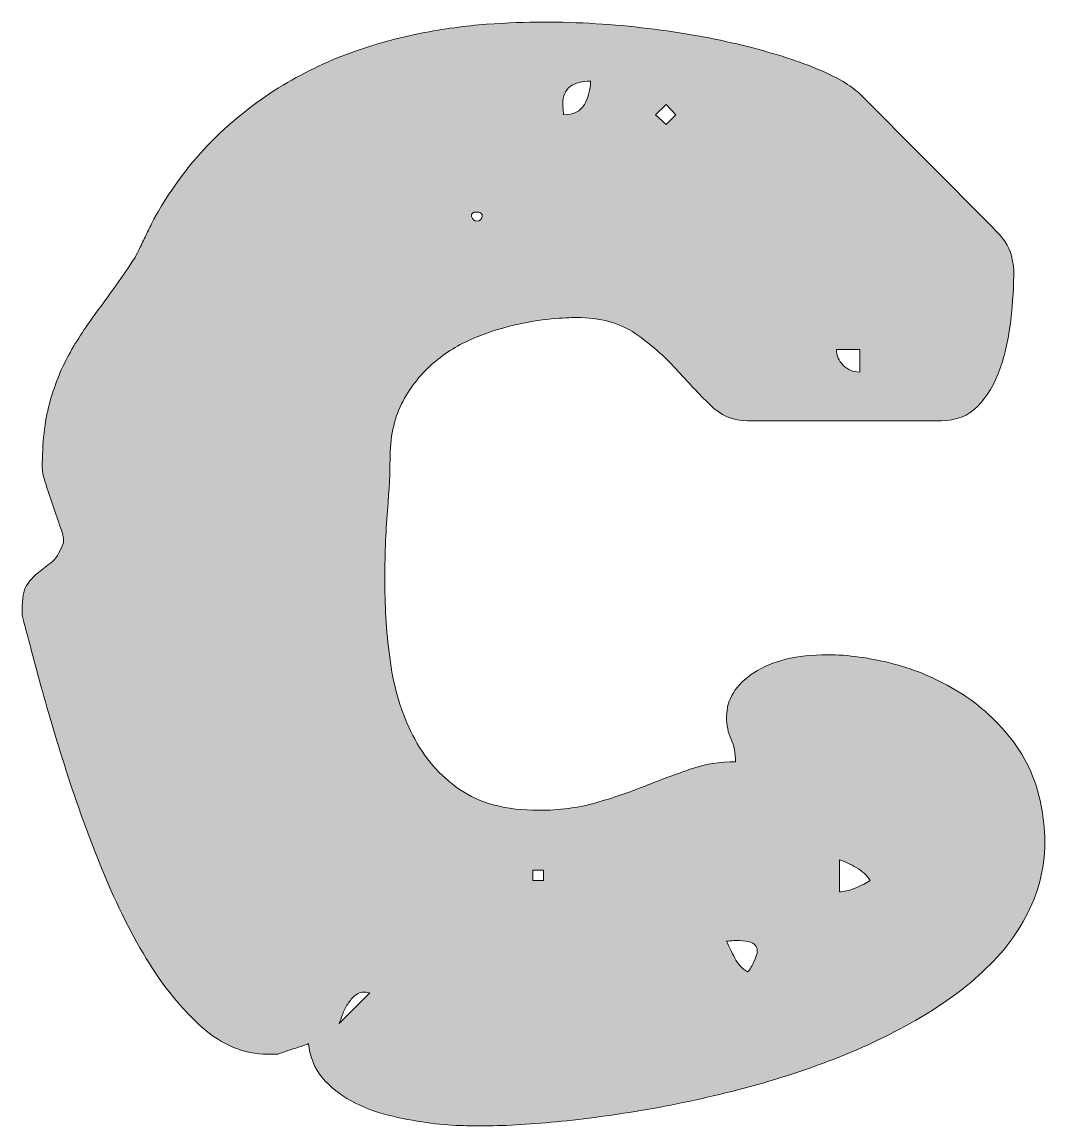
# Model space of a CAD drawing. Header units: inches. Extents: x 148 to 931, y -935 to -145.
# Drawn here: x 689.7 to 754.4, y -569 to -499.3 of the extents above; entities that cross this region are included whole.
import ezdxf

# ---------------------------------------------------------------- set-up
doc = ezdxf.new("R2010")
doc.units = ezdxf.units.IN
doc.header["$MEASUREMENT"] = 0
doc.layers.add('Layer 1', color=7, linetype='Continuous')

# ---------------------------------------------------------------- blocks, each defined once
blk = doc.blocks.new('block 4')
at = {"layer": 'Layer 1', "true_color": 0x040404}
h = blk.add_hatch(color=18, dxfattribs=at)
h.dxf.hatch_style = 2
edge = h.paths.add_edge_path()
edge.add_spline(control_points=[(712.929, -526.956), (712.929, -527.711), (712.875, -528.788), (712.764, -530.188), (712.654, -531.59), (712.599, -533.108), (712.599, -534.743), (712.599, -536.38), (712.716, -538.048), (712.953, -539.747), (713.188, -541.446), (713.66, -542.989), (714.369, -544.373), (715.076, -545.759), (716.06, -546.892), (717.32, -547.771), (718.577, -548.653), (720.246, -549.093), (722.323, -549.093), (723.613, -549.093), (724.808, -548.936), (725.91, -548.621), (727.011, -548.308), (728.05, -547.952), (729.026, -547.558), (730, -547.167), (730.952, -546.811), (731.88, -546.496), (732.808, -546.183), (733.76, -546.026), (734.736, -546.026), (734.736, -545.49), (734.642, -545.018), (734.453, -544.608), (734.264, -544.2), (734.17, -543.728), (734.17, -543.194), (734.17, -542.091), (734.744, -541.163), (735.893, -540.408), (737.042, -539.653), (738.591, -539.275), (740.543, -539.275), (741.833, -539.275), (743.209, -539.464), (744.673, -539.841), (746.135, -540.219), (747.529, -540.818), (748.851, -541.635), (750.173, -542.455), (751.32, -543.507), (752.296, -544.797), (753.272, -546.088), (753.885, -547.647), (754.138, -549.471), (754.389, -551.264), (754.232, -552.925), (753.666, -554.45), (753.099, -555.977), (752.217, -557.362), (751.022, -558.604), (749.825, -559.847), (748.393, -560.972), (746.726, -561.978), (745.059, -562.987), (743.257, -563.876), (741.321, -564.646), (739.386, -565.417), (737.372, -566.078), (735.279, -566.628), (733.186, -567.181), (731.141, -567.629), (729.142, -567.974), (727.144, -568.319), (725.242, -568.579), (723.432, -568.753), (721.622, -568.926), (720.025, -569.012), (718.641, -569.012), (718.388, -569.012), (717.948, -569.004), (717.32, -568.988), (716.689, -568.972), (715.99, -568.91), (715.219, -568.8), (714.447, -568.689), (713.644, -568.532), (712.81, -568.328), (711.977, -568.123), (711.197, -567.823), (710.474, -567.432), (709.751, -567.038), (709.145, -566.55), (708.656, -565.967), (708.168, -565.387), (707.879, -564.67), (707.785, -563.82), (707.626, -563.884), (707.305, -563.993), (706.817, -564.152), (706.328, -564.308), (706.005, -564.419), (705.848, -564.481), (705.848, -564.481), (705.188, -564.481), (705.188, -564.481), (703.709, -564.481), (702.331, -563.915), (701.058, -562.782), (699.782, -561.649), (698.611, -560.203), (697.541, -558.439), (696.47, -556.678), (695.504, -554.711), (694.638, -552.538), (693.773, -550.368), (693.017, -548.259), (692.373, -546.215), (691.728, -544.168), (691.175, -542.296), (690.72, -540.597), (690.266, -538.897), (689.926, -537.622), (689.705, -536.774), (689.705, -536.774), (689.705, -536.443), (689.705, -536.443), (689.705, -535.72), (689.8, -535.207), (689.988, -534.908), (690.177, -534.611), (690.398, -534.358), (690.649, -534.153), (690.9, -533.95), (691.184, -533.729), (691.499, -533.492), (691.814, -533.257), (692.081, -532.839), (692.302, -532.243), (692.365, -532.116), (692.324, -531.841), (692.184, -531.415), (692.041, -530.991), (691.885, -530.527), (691.712, -530.023), (691.539, -529.521), (691.372, -529.033), (691.216, -528.559), (691.059, -528.089), (690.981, -527.727), (690.981, -527.474), (690.981, -525.902), (691.129, -524.556), (691.429, -523.439), (691.728, -522.322), (692.136, -521.292), (692.656, -520.348), (693.174, -519.404), (693.797, -518.452), (694.52, -517.491), (695.243, -516.531), (696.014, -515.439), (696.834, -514.209), (696.864, -514.147), (696.942, -513.99), (697.069, -513.739), (697.195, -513.486), (697.328, -513.211), (697.47, -512.912), (697.611, -512.615), (697.746, -512.339), (697.872, -512.086), (697.997, -511.835), (698.075, -511.678), (698.107, -511.614), (699.178, -509.758), (700.373, -508.167), (701.695, -506.846), (703.016, -505.524), (704.416, -504.409), (705.897, -503.495), (707.375, -502.583), (708.877, -501.852), (710.404, -501.3), (711.931, -500.75), (713.417, -500.334), (714.865, -500.049), (716.311, -499.767), (717.697, -499.579), (719.019, -499.482), (720.341, -499.39), (721.52, -499.342), (722.558, -499.342), (724.824, -499.342), (727.043, -499.476), (729.215, -499.743), (731.386, -500.01), (733.368, -500.364), (735.162, -500.804), (736.956, -501.246), (738.505, -501.734), (739.81, -502.268), (741.116, -502.804), (742.038, -503.339), (742.572, -503.873), (742.572, -503.873), (750.928, -512.275), (750.928, -512.275), (751.619, -512.936), (752.021, -513.518), (752.131, -514.021), (752.241, -514.525), (752.296, -514.84), (752.296, -514.965), (752.296, -515.973), (752.233, -517.035), (752.107, -518.152), (751.98, -519.269), (751.753, -520.299), (751.422, -521.244), (751.093, -522.188), (750.629, -522.967), (750.03, -523.58), (749.431, -524.194), (748.662, -524.502), (747.718, -524.502), (747.718, -524.502), (735.492, -524.502), (735.492, -524.502), (734.58, -524.502), (733.784, -524.162), (733.107, -523.485), (732.43, -522.81), (731.723, -522.063), (730.984, -521.244), (730.245, -520.426), (729.387, -519.679), (728.411, -519.002), (727.435, -518.325), (726.194, -517.986), (724.683, -517.986), (724.336, -517.986), (723.809, -518.018), (723.1, -518.082), (722.393, -518.144), (721.598, -518.279), (720.718, -518.482), (719.836, -518.687), (718.939, -518.986), (718.027, -519.38), (717.115, -519.773), (716.281, -520.308), (715.526, -520.984), (714.771, -521.661), (714.148, -522.479), (713.66, -523.439), (713.172, -524.399), (712.929, -525.57), (712.929, -526.956)], knot_values=[0, 0, 0, 0, 1, 1, 1, 2, 2, 2, 3, 3, 3, 4, 4, 4, 5, 5, 5, 6, 6, 6, 7, 7, 7, 8, 8, 8, 9, 9, 9, 10, 10, 10, 11, 11, 11, 12, 12, 12, 13, 13, 13, 14, 14, 14, 15, 15, 15, 16, 16, 16, 17, 17, 17, 18, 18, 18, 19, 19, 19, 20, 20, 20, 21, 21, 21, 22, 22, 22, 23, 23, 23, 24, 24, 24, 25, 25, 25, 26, 26, 26, 27, 27, 27, 28, 28, 28, 29, 29, 29, 30, 30, 30, 31, 31, 31, 32, 32, 32, 33, 33, 33, 34, 34, 34, 35, 35, 35, 36, 36, 36, 37, 37, 37, 38, 38, 38, 39, 39, 39, 40, 40, 40, 41, 41, 41, 42, 42, 42, 43, 43, 43, 44, 44, 44, 45, 45, 45, 46, 46, 46, 47, 47, 47, 48, 48, 48, 49, 49, 49, 50, 50, 50, 51, 51, 51, 52, 52, 52, 53, 53, 53, 54, 54, 54, 55, 55, 55, 56, 56, 56, 57, 57, 57, 58, 58, 58, 59, 59, 59, 60, 60, 60, 61, 61, 61, 62, 62, 62, 63, 63, 63, 64, 64, 64, 65, 65, 65, 66, 66, 66, 67, 67, 67, 68, 68, 68, 69, 69, 69, 70, 70, 70, 71, 71, 71, 72, 72, 72, 73, 73, 73, 74, 74, 74, 75, 75, 75, 76, 76, 76, 77, 77, 77, 78, 78, 78, 79, 79, 79, 80, 80, 80, 81, 81, 81, 82, 82, 82, 83, 83, 83, 84, 84, 84, 85, 85, 85, 86, 86, 86, 86], degree=3, periodic=1)
edge = h.paths.add_edge_path()
edge.add_spline(control_points=[(711.324, -560.564), (711.103, -560.564), (710.906, -560.635), (710.733, -560.775), (710.561, -560.918), (710.404, -561.099), (710.261, -561.319), (710.121, -561.538), (710.01, -561.759), (709.932, -561.978), (709.854, -562.199), (709.781, -562.388), (709.719, -562.545), (709.719, -562.545), (711.655, -560.61), (711.655, -560.61), (711.623, -560.61), (711.567, -560.602), (711.489, -560.586), (711.41, -560.572), (711.356, -560.564), (711.324, -560.564)], knot_values=[0, 0, 0, 0, 1, 1, 1, 2, 2, 2, 3, 3, 3, 4, 4, 4, 5, 5, 5, 6, 6, 6, 7, 7, 7, 7], degree=3, periodic=1)
edge = h.paths.add_edge_path()
edge.add_spline(control_points=[(718.736, -511.614), (718.766, -511.52), (718.742, -511.45), (718.663, -511.401), (718.585, -511.355), (718.499, -511.331), (718.404, -511.331), (718.153, -511.331), (718.043, -511.425), (718.075, -511.614), (718.137, -511.803), (718.248, -511.897), (718.404, -511.897), (718.593, -511.897), (718.704, -511.803), (718.736, -511.614)], knot_values=[0, 0, 0, 0, 1, 1, 1, 2, 2, 2, 3, 3, 3, 4, 4, 4, 5, 5, 5, 5], degree=3, periodic=1)
h.paths.add_polyline_path([(722.606, -552.869), (721.945, -552.869), (721.945, -553.53), (722.606, -553.53)])
edge = h.paths.add_edge_path()
edge.add_spline(control_points=[(725.579, -503.07), (725.045, -503.07), (724.619, -503.182), (724.306, -503.401), (723.99, -503.622), (723.834, -504), (723.834, -504.534), (723.834, -504.598), (723.84, -504.707), (723.856, -504.865), (723.872, -505.022), (723.88, -505.132), (723.88, -505.195), (724.508, -505.195), (724.95, -504.976), (725.201, -504.534), (725.453, -504.094), (725.579, -503.606), (725.579, -503.07)], knot_values=[0, 0, 0, 0, 1, 1, 1, 2, 2, 2, 3, 3, 3, 4, 4, 4, 5, 5, 5, 6, 6, 6, 6], degree=3, periodic=1)
h.paths.add_polyline_path([(730.348, -505.809), (730.96, -505.195), (730.348, -504.534), (729.687, -505.195)])
edge = h.paths.add_edge_path()
edge.add_spline(control_points=[(734.831, -557.306), (734.768, -557.306), (734.658, -557.314), (734.501, -557.33), (734.343, -557.346), (734.232, -557.354), (734.17, -557.354), (734.327, -557.7), (734.501, -558.053), (734.69, -558.415), (734.879, -558.779), (735.146, -559.07), (735.492, -559.289), (735.586, -559.226), (735.713, -559.03), (735.869, -558.698), (736.026, -558.369), (736.106, -558.14), (736.106, -558.013), (736.106, -557.668), (735.94, -557.465), (735.61, -557.401), (735.279, -557.338), (735.02, -557.306), (734.831, -557.306)], knot_values=[0, 0, 0, 0, 1, 1, 1, 2, 2, 2, 3, 3, 3, 4, 4, 4, 5, 5, 5, 6, 6, 6, 7, 7, 7, 8, 8, 8, 8], degree=3, periodic=1)
edge = h.paths.add_edge_path()
edge.add_spline(control_points=[(741.11, -520.016), (741.11, -520.394), (741.25, -520.725), (741.534, -521.007), (741.817, -521.292), (742.162, -521.432), (742.572, -521.432), (742.572, -521.432), (742.572, -520.016), (742.572, -520.016), (742.572, -520.016), (741.11, -520.016), (741.11, -520.016)], knot_values=[0, 0, 0, 0, 1, 1, 1, 2, 2, 2, 3, 3, 3, 4, 4, 4, 4], degree=3, periodic=1)
edge = h.paths.add_edge_path()
edge.add_spline(control_points=[(741.299, -554.237), (741.582, -554.237), (741.911, -554.161), (742.289, -554.002), (742.666, -553.845), (742.982, -553.689), (743.233, -553.53), (743.012, -553.185), (742.721, -552.909), (742.359, -552.705), (741.998, -552.5), (741.644, -552.335), (741.299, -552.208), (741.299, -552.208), (741.299, -554.237), (741.299, -554.237)], knot_values=[0, 0, 0, 0, 1, 1, 1, 2, 2, 2, 3, 3, 3, 4, 4, 4, 5, 5, 5, 5], degree=3, periodic=1)
at = {"layer": 'Layer 1', "lineweight": 0}
for points in [[(730.348, -505.809), (730.96, -505.195), (730.348, -504.534), (729.687, -505.195), (730.348, -505.809)], [(722.606, -552.869), (721.945, -552.869), (721.945, -553.53), (722.606, -553.53), (722.606, -552.869)]]:
    blk.add_lwpolyline(points, dxfattribs=at)
for points, knots in [([(712.929, -526.956), (712.929, -527.711), (712.875, -528.788), (712.764, -530.188), (712.654, -531.59), (712.599, -533.108), (712.599, -534.743), (712.599, -536.38), (712.716, -538.048), (712.953, -539.747), (713.188, -541.446), (713.66, -542.989), (714.369, -544.373), (715.076, -545.759), (716.06, -546.892), (717.32, -547.771), (718.577, -548.653), (720.246, -549.093), (722.323, -549.093), (723.613, -549.093), (724.808, -548.936), (725.91, -548.621), (727.011, -548.308), (728.05, -547.952), (729.026, -547.558), (730, -547.167), (730.952, -546.811), (731.88, -546.496), (732.808, -546.183), (733.76, -546.026), (734.736, -546.026), (734.736, -545.49), (734.642, -545.018), (734.453, -544.608), (734.264, -544.2), (734.17, -543.728), (734.17, -543.194), (734.17, -542.091), (734.744, -541.163), (735.893, -540.408), (737.042, -539.653), (738.591, -539.275), (740.543, -539.275), (741.833, -539.275), (743.209, -539.464), (744.673, -539.841), (746.135, -540.219), (747.529, -540.818), (748.851, -541.635), (750.173, -542.455), (751.32, -543.507), (752.296, -544.797), (753.272, -546.088), (753.885, -547.647), (754.138, -549.471), (754.389, -551.264), (754.232, -552.925), (753.666, -554.45), (753.099, -555.977), (752.217, -557.362), (751.022, -558.604), (749.825, -559.847), (748.393, -560.972), (746.726, -561.978), (745.059, -562.987), (743.257, -563.876), (741.321, -564.646), (739.386, -565.417), (737.372, -566.078), (735.279, -566.628), (733.186, -567.181), (731.141, -567.629), (729.142, -567.974), (727.144, -568.319), (725.242, -568.579), (723.432, -568.753), (721.622, -568.926), (720.025, -569.012), (718.641, -569.012), (718.388, -569.012), (717.948, -569.004), (717.32, -568.988), (716.689, -568.972), (715.99, -568.91), (715.219, -568.8), (714.447, -568.689), (713.644, -568.532), (712.81, -568.328), (711.977, -568.123), (711.197, -567.823), (710.474, -567.432), (709.751, -567.038), (709.145, -566.55), (708.656, -565.967), (708.168, -565.387), (707.879, -564.67), (707.785, -563.82), (707.626, -563.884), (707.305, -563.993), (706.817, -564.152), (706.328, -564.308), (706.005, -564.419), (705.848, -564.481), (705.848, -564.481), (705.188, -564.481), (705.188, -564.481), (703.709, -564.481), (702.331, -563.915), (701.058, -562.782), (699.782, -561.649), (698.611, -560.203), (697.541, -558.439), (696.47, -556.678), (695.504, -554.711), (694.638, -552.538), (693.773, -550.368), (693.017, -548.259), (692.373, -546.215), (691.728, -544.168), (691.175, -542.296), (690.72, -540.597), (690.266, -538.897), (689.926, -537.622), (689.705, -536.774), (689.705, -536.774), (689.705, -536.443), (689.705, -536.443), (689.705, -535.72), (689.8, -535.207), (689.988, -534.908), (690.177, -534.611), (690.398, -534.358), (690.649, -534.153), (690.9, -533.95), (691.184, -533.729), (691.499, -533.492), (691.814, -533.257), (692.081, -532.839), (692.302, -532.243), (692.365, -532.116), (692.324, -531.841), (692.184, -531.415), (692.041, -530.991), (691.885, -530.527), (691.712, -530.023), (691.539, -529.521), (691.372, -529.033), (691.216, -528.559), (691.059, -528.089), (690.981, -527.727), (690.981, -527.474), (690.981, -525.902), (691.129, -524.556), (691.429, -523.439), (691.728, -522.322), (692.136, -521.292), (692.656, -520.348), (693.174, -519.404), (693.797, -518.452), (694.52, -517.491), (695.243, -516.531), (696.014, -515.439), (696.834, -514.209), (696.864, -514.147), (696.942, -513.99), (697.069, -513.739), (697.195, -513.486), (697.328, -513.211), (697.47, -512.912), (697.611, -512.615), (697.746, -512.339), (697.872, -512.086), (697.997, -511.835), (698.075, -511.678), (698.107, -511.614), (699.178, -509.758), (700.373, -508.167), (701.695, -506.846), (703.016, -505.524), (704.416, -504.409), (705.897, -503.495), (707.375, -502.583), (708.877, -501.852), (710.404, -501.3), (711.931, -500.75), (713.417, -500.334), (714.865, -500.049), (716.311, -499.767), (717.697, -499.579), (719.019, -499.482), (720.341, -499.39), (721.52, -499.342), (722.558, -499.342), (724.824, -499.342), (727.043, -499.476), (729.215, -499.743), (731.386, -500.01), (733.368, -500.364), (735.162, -500.804), (736.956, -501.246), (738.505, -501.734), (739.81, -502.268), (741.116, -502.804), (742.038, -503.339), (742.572, -503.873), (742.572, -503.873), (750.928, -512.275), (750.928, -512.275), (751.619, -512.936), (752.021, -513.518), (752.131, -514.021), (752.241, -514.525), (752.296, -514.84), (752.296, -514.965), (752.296, -515.973), (752.233, -517.035), (752.107, -518.152), (751.98, -519.269), (751.753, -520.299), (751.422, -521.244), (751.093, -522.188), (750.629, -522.967), (750.03, -523.58), (749.431, -524.194), (748.662, -524.502), (747.718, -524.502), (747.718, -524.502), (735.492, -524.502), (735.492, -524.502), (734.58, -524.502), (733.784, -524.162), (733.107, -523.485), (732.43, -522.81), (731.723, -522.063), (730.984, -521.244), (730.245, -520.426), (729.387, -519.679), (728.411, -519.002), (727.435, -518.325), (726.194, -517.986), (724.683, -517.986), (724.336, -517.986), (723.809, -518.018), (723.1, -518.082), (722.393, -518.144), (721.598, -518.279), (720.718, -518.482), (719.836, -518.687), (718.939, -518.986), (718.027, -519.38), (717.115, -519.773), (716.281, -520.308), (715.526, -520.984), (714.771, -521.661), (714.148, -522.479), (713.66, -523.439), (713.172, -524.399), (712.929, -525.57), (712.929, -526.956)], [0, 0, 0, 0, 1, 1, 1, 2, 2, 2, 3, 3, 3, 4, 4, 4, 5, 5, 5, 6, 6, 6, 7, 7, 7, 8, 8, 8, 9, 9, 9, 10, 10, 10, 11, 11, 11, 12, 12, 12, 13, 13, 13, 14, 14, 14, 15, 15, 15, 16, 16, 16, 17, 17, 17, 18, 18, 18, 19, 19, 19, 20, 20, 20, 21, 21, 21, 22, 22, 22, 23, 23, 23, 24, 24, 24, 25, 25, 25, 26, 26, 26, 27, 27, 27, 28, 28, 28, 29, 29, 29, 30, 30, 30, 31, 31, 31, 32, 32, 32, 33, 33, 33, 34, 34, 34, 35, 35, 35, 36, 36, 36, 37, 37, 37, 38, 38, 38, 39, 39, 39, 40, 40, 40, 41, 41, 41, 42, 42, 42, 43, 43, 43, 44, 44, 44, 45, 45, 45, 46, 46, 46, 47, 47, 47, 48, 48, 48, 49, 49, 49, 50, 50, 50, 51, 51, 51, 52, 52, 52, 53, 53, 53, 54, 54, 54, 55, 55, 55, 56, 56, 56, 57, 57, 57, 58, 58, 58, 59, 59, 59, 60, 60, 60, 61, 61, 61, 62, 62, 62, 63, 63, 63, 64, 64, 64, 65, 65, 65, 66, 66, 66, 67, 67, 67, 68, 68, 68, 69, 69, 69, 70, 70, 70, 71, 71, 71, 72, 72, 72, 73, 73, 73, 74, 74, 74, 75, 75, 75, 76, 76, 76, 77, 77, 77, 78, 78, 78, 79, 79, 79, 80, 80, 80, 81, 81, 81, 82, 82, 82, 83, 83, 83, 84, 84, 84, 85, 85, 85, 86, 86, 86, 86]), ([(725.579, -503.07), (725.045, -503.07), (724.619, -503.182), (724.306, -503.401), (723.99, -503.622), (723.834, -504), (723.834, -504.534), (723.834, -504.598), (723.84, -504.707), (723.856, -504.865), (723.872, -505.022), (723.88, -505.132), (723.88, -505.195), (724.508, -505.195), (724.95, -504.976), (725.201, -504.534), (725.453, -504.094), (725.579, -503.606), (725.579, -503.07)], [0, 0, 0, 0, 1, 1, 1, 2, 2, 2, 3, 3, 3, 4, 4, 4, 5, 5, 5, 6, 6, 6, 6]), ([(718.736, -511.614), (718.766, -511.52), (718.742, -511.45), (718.663, -511.401), (718.585, -511.355), (718.499, -511.331), (718.404, -511.331), (718.153, -511.331), (718.043, -511.425), (718.075, -511.614), (718.137, -511.803), (718.248, -511.897), (718.404, -511.897), (718.593, -511.897), (718.704, -511.803), (718.736, -511.614)], [0, 0, 0, 0, 1, 1, 1, 2, 2, 2, 3, 3, 3, 4, 4, 4, 5, 5, 5, 5]), ([(741.11, -520.016), (741.11, -520.394), (741.25, -520.725), (741.534, -521.007), (741.817, -521.292), (742.162, -521.432), (742.572, -521.432), (742.572, -521.432), (742.572, -520.016), (742.572, -520.016), (742.572, -520.016), (741.11, -520.016), (741.11, -520.016)], [0, 0, 0, 0, 1, 1, 1, 2, 2, 2, 3, 3, 3, 4, 4, 4, 4]), ([(741.299, -554.237), (741.582, -554.237), (741.911, -554.161), (742.289, -554.002), (742.666, -553.845), (742.982, -553.689), (743.233, -553.53), (743.012, -553.185), (742.721, -552.909), (742.359, -552.705), (741.998, -552.5), (741.644, -552.335), (741.299, -552.208), (741.299, -552.208), (741.299, -554.237), (741.299, -554.237)], [0, 0, 0, 0, 1, 1, 1, 2, 2, 2, 3, 3, 3, 4, 4, 4, 5, 5, 5, 5]), ([(734.831, -557.306), (734.768, -557.306), (734.658, -557.314), (734.501, -557.33), (734.343, -557.346), (734.232, -557.354), (734.17, -557.354), (734.327, -557.7), (734.501, -558.053), (734.69, -558.415), (734.879, -558.779), (735.146, -559.07), (735.492, -559.289), (735.586, -559.226), (735.713, -559.03), (735.869, -558.698), (736.026, -558.369), (736.106, -558.14), (736.106, -558.013), (736.106, -557.668), (735.94, -557.465), (735.61, -557.401), (735.279, -557.338), (735.02, -557.306), (734.831, -557.306)], [0, 0, 0, 0, 1, 1, 1, 2, 2, 2, 3, 3, 3, 4, 4, 4, 5, 5, 5, 6, 6, 6, 7, 7, 7, 8, 8, 8, 8]), ([(711.324, -560.564), (711.103, -560.564), (710.906, -560.635), (710.733, -560.775), (710.561, -560.918), (710.404, -561.099), (710.261, -561.319), (710.121, -561.538), (710.01, -561.759), (709.932, -561.978), (709.854, -562.199), (709.781, -562.388), (709.719, -562.545), (709.719, -562.545), (711.655, -560.61), (711.655, -560.61), (711.623, -560.61), (711.567, -560.602), (711.489, -560.586), (711.41, -560.572), (711.356, -560.564), (711.324, -560.564)], [0, 0, 0, 0, 1, 1, 1, 2, 2, 2, 3, 3, 3, 4, 4, 4, 5, 5, 5, 6, 6, 6, 7, 7, 7, 7])]:
    blk.add_open_spline(points, degree=3, knots=knots, dxfattribs=at)
blk = doc.blocks.new('block 2')
at = {"layer": 'Layer 1'}
blk.add_blockref('block 4', (0, 0), dxfattribs=at)

msp = doc.modelspace()

# ---------------------------------------------------------------- block references
at = {"layer": 'Layer 1'}
msp.add_blockref('block 2', (0, 0), dxfattribs=at)

doc.saveas('drawing.dxf')
